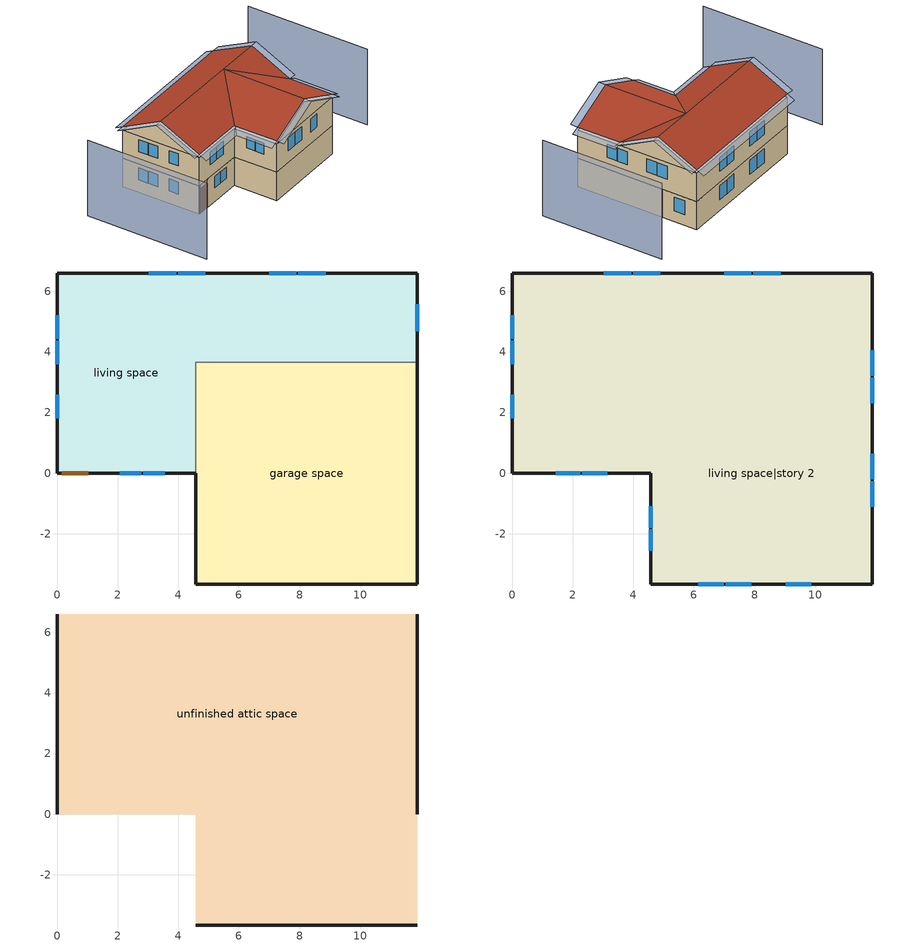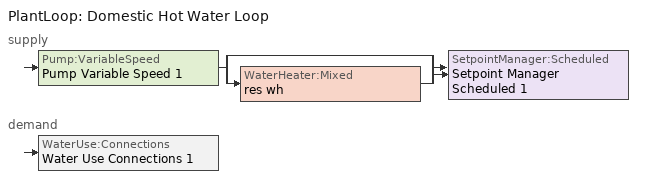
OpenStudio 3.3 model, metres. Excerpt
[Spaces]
garage space
 floor foundation (FloorFndGrndUnfinSlab): 4.57,-3.66 4.57,3.66 11.89,3.66 11.89,-3.66 z0
 wall outside (WallExtUninsUnfin): 4.57,0 4.57,-3.66 11.89,-3.66 11.89,3.66 z0:2.44
 wall to living space (WallIntFinInsUnfin Reversed): 11.89,3.66 4.57,3.66 4.57,0 z0:2.44
living space
 floor foundation (FloorFndGrndFinSlab): 0,0 0,6.6 11.89,6.6 11.89,3.66 4.57,3.66 4.57,0 z0
 wall outside (WallExtInsFin): 11.89,3.66 11.89,6.6 0,6.6 0,0 0.13,0 1.05,0 4.57,0 z0:2.44
 window (WindowConstruction): 2.06,0 2.78,0 / 2.84,0 3.56,0 z1.18:2.13; 8.86,6.6 7.96,6.6 / 7.89,6.6 6.99,6.6 / 4.9,6.6 3.99,6.6 / 3.93,6.6 3.03,6.6 z0.93:2.13; 0,5.21 0,4.43 / 0,4.37 0,3.59 / 0,2.59 0,1.81 z1.1:2.13; 11.89,4.68 11.89,5.58 z0.94:2.13
 door (Door): 0.15,0 1.02,0 z0:2.13
living space|story 2
 floor to living space (FloorFinUninsFin): 11.89,6.6 11.89,3.66 4.57,3.66 4.57,0 0,0 0,6.6 z2.44
 floor to garage space (FloorFinInsUnfin): 11.89,3.66 11.89,-3.66 4.57,-3.66 4.57,3.66 z2.44
 wall outside (WallExtInsFin): 0,6.6 0,0 4.57,0 4.57,-3.66 11.89,-3.66 11.89,6.6 0,6.6 z2.44:4.88
 window (WindowConstruction): 6.13,-3.66 6.98,-3.66 / 7.04,-3.66 7.89,-3.66 / 9.03,-3.66 9.87,-3.66 / 11.89,-1.11 11.89,-0.27 / 11.89,-0.21 11.89,0.63 / 11.89,2.31 11.89,3.15 / 11.89,3.21 11.89,4.05 z3.45:4.57; 1.44,0 2.26,0 / 2.32,0 3.13,0 z3.48:4.57; 8.86,6.6 7.96,6.6 / 7.89,6.6 6.99,6.6 / 4.9,6.6 3.99,6.6 / 3.93,6.6 3.03,6.6 z3.37:4.57; 0,5.21 0,4.43 / 0,4.37 0,3.59 / 0,2.59 0,1.81 z3.54:4.57; 4.57,-1.09 4.57,-1.8 / 4.57,-1.86 4.57,-2.57 z3.63:4.57
unfinished attic space
 floor to living space|story 2 (FloorFinInsUnfinAttic): 11.89,6.6 11.89,0 0,0 0,6.6 z4.88; 4.57,-3.66 4.57,0 11.89,0 11.89,-3.66 z4.88
 wall outside (WallExtUninsUnfin): 0,3.3,6.53 0,6.6,4.88 0,0,4.88; 11.89,3.3,6.53 11.89,0,4.88 11.89,6.6,4.88; 4.57,-3.66,4.88 11.89,-3.66,4.88 8.23,-3.66,6.52
 roof outside (RoofUnfinInsExt): 0,3.3,6.83 11.89,3.3,6.83 11.89,6.6,5.18 0,6.6,5.18; 4.57,0,5.15 4.57,-3.66,5.15 8.23,-3.66,6.79 8.23,3.28,6.79; 11.89,0,5.15 8.23,3.28,6.79 8.23,-3.66,6.79 11.89,-3.66,5.15; 0,3.3,6.83 0,0,5.18 4.57,0,5.18 8.23,3.28,6.82 11.89,0,5.18 11.89,3.3,6.83
shading: -4.57,6.6 -4.57,-3.66 / 16.46,-3.66 16.46,6.6 z0:6.53; 11.89,4.68 11.89,5.58 z0.94:2.13; 11.89,3.21 11.89,4.05 / 11.89,2.31 11.89,3.15 / 11.89,-0.21 11.89,0.63 / 7.04,-3.66 7.89,-3.66 / 11.89,-1.11 11.89,-0.27 / 9.03,-3.66 9.87,-3.66 / 6.13,-3.66 6.98,-3.66 z3.45:4.57; 0,2.59 0,1.81 / 0,4.37 0,3.59 / 0,5.21 0,4.43 z1.1:2.13; 0,4.37 0,3.59 / 0,5.21 0,4.43 / 0,2.59 0,1.81 z3.54:4.57; 1.44,0 2.26,0 / 2.32,0 3.13,0 z3.48:4.57; 8.86,6.6 7.96,6.6 / 4.9,6.6 3.99,6.6 / 7.89,6.6 6.99,6.6 / 3.93,6.6 3.03,6.6 z3.37:4.57; 2.84,0 3.56,0 / 2.06,0 2.78,0 z1.18:2.13; 7.89,6.6 6.99,6.6 / 4.9,6.6 3.99,6.6 / 8.86,6.6 7.96,6.6 / 3.93,6.6 3.03,6.6 z0.93:2.13; 4.57,-1.86 4.57,-2.57 / 4.57,-1.09 4.57,-1.8 z3.63:4.57; -0.61,3.3,6.83 -0.61,0,5.18 0,0,5.18 0,3.3,6.83; 0,-0.61,4.88 4.57,-0.61,4.88 4.57,0,5.18 0,0,5.18; 12.5,0,5.18 12.5,3.3,6.83 11.89,3.3,6.83 11.89,0,5.18; -0.61,6.6,5.18 -0.61,3.3,6.83 0,3.3,6.83 0,6.6,5.18; 12.5,3.3,6.83 12.5,6.6,5.18 11.89,6.6,5.18 11.89,3.3,6.83; 11.89,7.21,4.88 0,7.21,4.88 0,6.6,5.18 11.89,6.6,5.18; 3.96,0,4.88 3.96,-3.66,4.88 4.57,-3.66,5.15 4.57,0,5.15; 4.57,-4.27,5.15 8.23,-4.27,6.79 8.23,-3.66,6.79 4.57,-3.66,5.15; 12.5,-3.66,4.88 12.5,0,4.88 11.89,0,5.15 11.89,-3.66,5.15; 8.23,-4.27,6.79 11.89,-4.27,5.15 11.89,-3.66,5.15 8.23,-3.66,6.79
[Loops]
PlantLoop 'Domestic Hot Water Loop'
 supply: Pump:VariableSpeed 'Pump Variable Speed 1' > split
  | bypass
  | WaterHeater:Mixed 'res wh'
  join > SetpointManager:Scheduled 'Setpoint Manager Scheduled 1'
 demand: WaterUse:Connections 'Water Use Connections 1'
[Building]
Building 1: North Axis {deg}=45; Standards Number of Stories=2; Standards Number of Above Ground Stories=2; Standards Building Type=singlefamilydetached; Standards Number of Living Units=1
[Site]
Denver-Aurora-Buckley AFB: Latitude {deg}=39.72; Longitude {deg}=-104.75; Time Zone {hr}=-7; Elevation {m}=1726; Terrain=Suburbs
[ClimateZones]
Climate Zone Institution Name 1=Building America; Climate Zone Document Year 1=0; Climate Zone Value 1=Mixed-Humid; Climate Zone Institution Name 2=ASHRAE; Climate Zone Document Name 2=ANSI/ASHRAE Standard 169; Climate Zone Document Year 2=2006; Climate Zone Institution Name 3=CEC; Climate Zone Document Name 3=California Climate Zone Descriptions; Climate Zone Document Year 3=1995
[Site:WaterMainsTemperature]
Calculation Method=Correlation; Annual Average Outdoor Air Temperature {C}=16.5855; Maximum Difference In Monthly Average Outdoor Air Temperatures {deltaC}=22.4263
[Site:GroundTemperature:Deep]
16.5855, 16.5855, 16.5855, 16.5855, 16.5855, 16.5855, 16.5855, 16.5855, 16.5855, 16.5855, 16.5855, 16.5855
[Material] Roughness=Rough
Name | Thickness {m} | Conductivity {W/m-K} | Density {kg/m3} | Specific Heat {J/kg-K} | Thermal Absorptance | Solar Absorptance | Visible Absorptance
Drywall 0.5 in. | 0.0127 | 0.160291 | 801 | 837.4 | 0.9 | 0.5 | 0.1
FloorUATrussandIns | 0.0889 | 0.0564573 | 50.7834 | 1165.1 | 0.9 | 0.5 | 0.9
FloorUAAdditionalCeilingIns | 0.196342 | 0.0539976 | 16.02 | 1046.75
Asphalt Shingles, Medium | 0.009525 | 0.162714 | 1121.4 | 1465.45 | 0.91 | 0.85 | 0.85
RoofSheathing | 0.01905 | 0.115458 | 512.64 | 1214.23 | 0.82 | 0.3 | 0.3
RoofUARoofIns | 0.18415 | 8.02397 | 37.0049 | 1207.88 | 0.91 | 0.85 | 0.91
Wood, Medium/Dark | 0.0254 | 0.102417 | 544.68 | 1172.36 | 0.92 | 0.75 | 0.75
WallSheathing | 0.0127 | 0.115458 | 512.64 | 1214.23 | 0.82 | 0.3 | 0.3
WallStudAndCavity | 0.0889 | 0.0596343 | 162.403 | 1178.92 | 0.92 | 0.75 | 0.92
WallStudAndCavity 1 | 0.0889 | 0.0607137 | 162.403 | 1178.92 | 0.82 | 0.3 | 0.82
WallStudAndCavity 2 | 0.0889 | 0.384544 | 83.0341 | 1211.67 | 0.92 | 0.75 | 0.92
WallStudAndCavity 3 | 0.0889 | 0.397942 | 83.0341 | 1211.67 | 0.82 | 0.3 | 0.3
res furniture material living space|story 2 | 0.1524 | 0.115458 | 640.8 | 1214.23 | 0.9 | 0.6 | 0.1
FoundationIntHorizIns; FoundationIntVertIns | 0.051816 | 0.029427 | 32.04 | 1214.23
FootingMaterial; FootingMaterial 1 | 0.2032 | 1.803125 | 2242.8 | 837.4 | 0.9
Concrete 4.0 in. | 0.1016 | 1.803125 | 2242.8 | 837.4 | 0.9
Floor Covering | 0.0127 | 0.0433444 | 54.468 | 1339.84 | 0.9 | 0.9
FloorIns | 0.1397 | 1.90491 | 67.691 | 1210.98 | 0.82 | 0.3 | 0.3
Wood Floor | 0.015875 | 0.115458 | 544.68 | 1214.23
FloorFinStudAndAirFloor | 0.1397 | 0.557395 | 67.691 | 1210.98 | 0.9 | 0.5 | 0.9
DoorMaterial | 0.04445 | 0.0612267 | 512.64 | 1214.23 | 0.82 | 0.3 | 0.3
[Construction]
FloorFinInsUnfinAttic: Drywall 0.5 in., FloorUATrussandIns, FloorUAAdditionalCeilingIns
RoofUnfinInsExt: Asphalt Shingles, Medium, RoofSheathing, RoofUARoofIns
WallExtInsFin: Wood, Medium/Dark, WallSheathing, WallStudAndCavity, Drywall 0.5 in.
WallIntFinInsUnfin Reversed: WallStudAndCavity 1, WallSheathing
WallExtUninsUnfin: Wood, Medium/Dark, WallSheathing, WallStudAndCavity 2
WallIntFinUninsFin: WallStudAndCavity 3, Drywall 0.5 in.
res furniture construction living space|story 2; res furniture construction garage space; res furniture construction living space: res furniture material living space|story 2
FootingConstruction: FootingMaterial
FloorFndGrndFinSlab: Concrete 4.0 in., Floor Covering
FootingConstruction 1: FootingMaterial 1
FloorFndGrndUnfinSlab: Concrete 4.0 in.
FloorFinInsUnfin: FloorIns, RoofSheathing, Wood Floor, Floor Covering
FloorFinUninsFin: Drywall 0.5 in., FloorFinStudAndAirFloor, RoofSheathing, Wood Floor, Floor Covering
WindowConstruction: WindowMaterial
Door: DoorMaterial
[WindowMaterial:SimpleGlazingSystem]
WindowMaterial: U-Factor {W/m2-K}=4.76952; Solar Heat Gain Coefficient=0.63
[ThermalZone] Use Ideal Air Loads=No
Name | Thermostat
living zone | living zone temperature setpoint
garage zone; unfinished attic zone
[Sizing:Zone] Zone Cooling Design Supply Air Temperature Input Method=SupplyAirTemperature; Zone Cooling Design Supply Air Temperature {C}=14; Zone Cooling Design Supply Air Temperature Difference {deltaC}=11.11; Zone Heating Design Supply Air Temperature Input Method=SupplyAirTemperature; Zone Heating Design Supply Air Temperature {C}=40; Zone Heating Design Supply Air Temperature Difference {deltaC}=11.11; Zone Cooling Design Supply Air Humidity Ratio {kg-H2O/kg-air}=0.0085; Zone Heating Design Supply Air Humidity Ratio {kg-H2O/kg-air}=0.008; Cooling Design Air Flow Method=DesignDay; Heating Design Air Flow Method=DesignDay; Account for Dedicated Outdoor Air System=No; Dedicated Outdoor Air System Control Strategy=NeutralSupplyAir; Dedicated Outdoor Air Low Setpoint Temperature for Design {C}=autosize; Dedicated Outdoor Air High Setpoint Temperature for Design {C}=autosize
living zone; garage zone; unfinished attic zone
[Zone equipment]
living zone: Zone HVAC Baseboard Radiant Convective Electric
[Space]
Name | Space Type | Thermal Zone | Building Unit
garage space | Space Type 1 | garage zone
living space; living space|story 2 | Space Type 2 | living zone | unit 1
unfinished attic space | Space Type 3 | unfinished attic zone
[SpaceType]
Name | Standards Space Type
Space Type 1 | garage
Space Type 2 | living
Space Type 3 | unfinished attic
[BuildingUnit]
unit 1: Building Unit Type=Residential
[External:File]
schedules.csv: File=schedules.csv
[People:Definition] Number of People Calculation Method=People; Fraction Radiant=0.319734; Sensible Heat Fraction=0.573; Carbon Dioxide Generation Rate {m3/s-W}=0; Enable ASHRAE 55 Comfort Warnings=No; Mean Radiant Temperature Calculation Type=ZoneAveraged
Name | Number of People {people}
res occupants|living space|story 2 | 0.670414
res occupants|living space | 0.329586
[People] Number of People Schedule=occupants; Activity Level Schedule=res occupants activity schedule; Multiplier=1
Name | People Definition | Space or SpaceType
res occupants|living space|story 2 | res occupants|living space|story 2 | living space|story 2
res occupants|living space | res occupants|living space | living space
[InternalMass:Definition] Design Level Calculation Method=SurfaceArea
Name | Construction | Surface Area {m2}
living space|story 2 Partition | WallIntFinUninsFin | 105.259
living space Partition | WallIntFinUninsFin | 51.747
res furniture mass living space|story 2 | res furniture construction living space|story 2 | 42.1037
res furniture mass garage space | res furniture construction garage space | 5.35122
res furniture mass living space | res furniture construction living space | 20.6988
[InternalMass] Multiplier=1
Name | Internal Mass Definition | Space or SpaceType
living space|story 2 Partition | living space|story 2 Partition | living space|story 2
living space Partition | living space Partition | living space
res furniture mass living space|story 2 | res furniture mass living space|story 2 | living space|story 2
res furniture mass garage space | res furniture mass garage space | garage space
res furniture mass living space | res furniture mass living space | living space
[Foundation:Kiva] Wall Height Above Grade {m}=0.2032; Wall Depth Below Slab {m}=0.2032
Name | Interior Horizontal Insulation Material | Interior Horizontal Insulation Depth {m} | Interior Horizontal Insulation Width {m} | Interior Vertical Insulation Material | Interior Vertical Insulation Depth {m} | Footing Wall Construction
Foundation Kiva 1 | FoundationIntHorizIns | 0 | 0.6096 | FoundationIntVertIns | 0.1016 | FootingConstruction
Foundation Kiva 2 |  |  |  |  |  | FootingConstruction 1
[Foundation:Kiva:Settings]
Soil Conductivity {W/m-K}=1.731; Soil Density {kg/m3}=1842.3; Soil Specific Heat {J/kg-K}=418.7; Ground Solar Absorptivity=0.9; Ground Thermal Absorptivity=0.9; Ground Surface Roughness {m}=0.03; Far-Field Width {m}=40; Deep-Ground Boundary Condition=ZeroFlux; Deep-Ground Depth {m}=40; Minimum Cell Dimension {m}=0.02; Maximum Cell Growth Coefficient=1.5; Simulation Timestep=Hourly
[SurfaceProperty:ExposedFoundationPerimeter] Exposed Perimeter Calculation Method=TotalExposedPerimeter
Name | Total Exposed Perimeter {m}
Surface 7 | 26.0096
Surface 1 | 18.288
[PlantLoop]
Domestic Hot Water Loop: Glycol Concentration=0; Maximum Loop Flow Rate {m3/s}=0.01; Plant Loop Volume {m3}=0.003; Load Distribution Scheme=Optimal
[Sizing:Plant]
Domestic Hot Water Loop: Loop Type=Heating; Design Loop Exit Temperature {C}=51.6667; Loop Design Temperature Difference {deltaC}=5.55556; Sizing Option=NonCoincident; Zone Timesteps in Averaging Window=1; Coincident Sizing Factor Mode=None
[Pump:VariableSpeed]
Pump Variable Speed 1: Rated Flow Rate {m3/s}=0.01; Rated Pump Head {Pa}=1; Rated Power Consumption {W}=0; Motor Efficiency=1; Fraction of Motor Inefficiencies to Fluid Stream=0; Coefficient 1 of the Part Load Performance Curve=0; Coefficient 2 of the Part Load Performance Curve=1; Coefficient 3 of the Part Load Performance Curve=0; Coefficient 4 of the Part Load Performance Curve=0; Pump Control Type=Intermittent; Skin Loss Radiative Fraction=0.5; Design Power Sizing Method=PowerPerFlowPerPressure; Design Electric Power per Unit Flow Rate {W/(m3/s)}=348701.1; Design Shaft Power per Unit Flow Rate per Unit Head {W-s/m3-Pa}=1.28205; Design Minimum Flow Rate Fraction=0
[SetpointManager:Scheduled]
Setpoint Manager Scheduled 1: Control Variable=Temperature; Schedule=dhw temp
[WaterHeater:Mixed]
res wh: Tank Volume {m3}=0.170344; Setpoint Temperature Schedule=WH Setpoint Temp; Deadband Temperature Difference {deltaC}=2; Maximum Temperature Limit {C}=99; Heater Control Type=Cycle; Heater Maximum Capacity {W}=1318.82; Heater Minimum Capacity {W}=0; Heater Fuel Type=Electricity; Heater Thermal Efficiency=1; Off Cycle Parasitic Fuel Consumption Rate {W}=0; Off Cycle Parasitic Fuel Type=Electricity; Off Cycle Parasitic Heat Fraction to Tank=0; On Cycle Parasitic Fuel Consumption Rate {W}=0; On Cycle Parasitic Fuel Type=Electricity; On Cycle Parasitic Heat Fraction to Tank=0; Ambient Temperature Indicator=ThermalZone; Ambient Temperature Thermal Zone=living zone; Off Cycle Loss Coefficient to Ambient Temperature {W/K}=1.16351; Off Cycle Loss Fraction to Thermal Zone=1; On Cycle Loss Coefficient to Ambient Temperature {W/K}=1.16351; On Cycle Loss Fraction to Thermal Zone=1; Use Side Effectiveness=1; Source Side Effectiveness=1; Use Side Design Flow Rate {m3/s}=autosize; Source Side Design Flow Rate {m3/s}=autosize; Indirect Water Heating Recovery Time {hr}=1.5; Source Side Flow Control Mode=IndirectHeatPrimarySetpoint
[WaterHeater:Sizing]
res wh: Design Mode=PeakDraw; Time Storage Can Meet Peak Draw {hr}=0.538503; Time for Tank Recovery {hr}=0; Nominal Tank Volume for Autosizing Plant Connections {m3}=1
[WaterUse:Connections]
Water Use Connections 1: Drain Water Heat Exchanger Type=None; Drain Water Heat Exchanger Destination=Plant; Water Use Equipment Name 1=res shower; Water Use Equipment Name 2=res sink; Water Use Equipment Name 3=res bath; Water Use Equipment Name 4=res shower dist; Water Use Equipment Name 5=res sink dist; Water Use Equipment Name 6=res bath dist; Water Use Equipment Name 7=res cw
[WaterUse:Equipment:Definition]
Name | Peak Flow Rate {m3/s} | Target Temperature Schedule
res shower | 8.97393e-05 | fixtures temperature schedule
res sink | 5.31311e-05 | fixtures temperature schedule
res bath | 0.000304963 | fixtures temperature schedule
res shower dist; res sink dist; res bath dist | 0 | fixtures temperature schedule
res cw | 1.30267e-05 | res cw temperature schedule
[WaterUse:Equipment] Space=living space|story 2
Name | Water Use Equipment Definition | Flow Rate Fraction Schedule
res shower | res shower | showers
res sink | res sink | sinks
res bath | res bath | baths
res shower dist | res shower dist | showers
res sink dist | res sink dist | sinks
res bath dist | res bath dist | baths
res cw | res cw | clothes_washer
[OtherEquipment:Definition] Design Level Calculation Method=EquipmentLevel; Fraction Radiant=0; Fraction Lost=0
Name | Design Level {W} | Fraction Latent
res shower | 2579.91 | 0.486891
res sink | 533.164 | 0.311263
res bath | 4493.54 | 0
res hot water distribution | 3541.08 | 0
[OtherEquipment] Space or SpaceType=living space|story 2
Name | Other Equipment Definition | Schedule
res shower | res shower | showers
res sink | res sink | sinks
res bath | res bath | baths
res hot water distribution | res hot water distribution | showers
[EnergyManagementSystem:Sensor]
Name | Output Variable or Output Meter Index Key | Output Variable or Output Meter
res_shower_vol | res shower | Water Use Equipment Hot Water Volume
res_shower_tout | res wh | Water Heater Use Side Outlet Temperature
res_shower_mixsp | fixtures temperature schedule | Schedule Value
res_nv_pb_s |  | Site Outdoor Air Barometric Pressure
res_af_vw_s |  | Site Wind Speed
res_nv_wt_s |  | Site Outdoor Air Humidity Ratio
res_af_1_tin_s | living zone | Zone Mean Air Temperature
res_af_1_tt_s | living zone | Zone Outdoor Air Drybulb Temperature
res_nv_1_nva_s | res nv_1 avail schedule | Schedule Value
res_nv_1_sp_s | res nv_1 temp schedule | Schedule Value
res_infil_1_range_sch_s | res mv_1 range exhaust schedule | Schedule Value
res_infil_1_bath_sch_s | res mv_1 bath exhaust schedule | Schedule Value
res_infil_1_dryer_sch_s | clothes_dryer_exhaust | Schedule Value
res_infil_1_wh_sch_s | Always On Discrete | Schedule Value
[EnergyManagementSystem:Program]
res_shower_sag: If res_shower_vol > 0; Set ShowerTime=SystemTimeStep; Else; Set ShowerTime=0; EndIf; If (res_shower_vol > 0) && (res_shower_mixsp > res_shower_tout); Set ShowerSag=SystemTimeStep; Set ShowerE=res_shower_vol*4141170*(res_shower_mixsp-res_shower_tout); Else; Set ShowerSag=0; Set ShowerE=0; EndIf
res_nv_1_program: Set Tdiff = res_af_1_tin_s-res_af_1_tt_s; Set dT = (@Abs Tdiff); Set pt = (@RhFnTdbWPb res_af_1_tt_s res_nv_wt_s res_nv_pb_s); Set NVA = 10183.362352046373; Set Cs = 0.00017926040778923255; Set Cw = 8.70903777141566e-05; Set MNV = 2.1269098106880002; Set MHR = 0.0115; Set MRH = 0.7; Set temp1 = (res_nv_1_nva_s*NVA); Set SGNV = temp1*((((Cs*dT)+(Cw*(res_af_vw_s^2)))^0.5)/1000); If (res_nv_wt_s<MHR) && (pt<MRH) && (res_af_1_tin_s>res_nv_1_sp_s); Set temp2 = (res_af_1_tin_s-res_nv_1_sp_s); Set NVadj1 = temp2/(res_af_1_tin_s-res_af_1_tt_s); Set NVadj2 = (@Min NVadj1 1); Set NVadj3 = (@Max NVadj2 0); Set NVadj = SGNV*NVadj3; Set res_nv_1_flow_act = (@Min NVadj MNV); Else; Set res_nv_1_flow_act = 0; EndIf
res_infil_1_program: Set p_m = 0.14; Set p_s = 0.22; Set s_m = 270; Set s_s = 370; Set z_m = 9.99744; Set z_s = 4.8768; Set f_t = (((s_m/z_m)^p_m)*((z_s/s_s)^p_s)); Set Tdiff = res_af_1_tin_s-res_af_1_tt_s; Set dT = @Abs Tdiff; Set c = 0.1265; Set Cs = 0.0872; Set Cw = 0.1594; Set n = 0.65; Set sft = (f_t*0.5); Set temp1 = ((c*Cw)*((sft*res_af_vw_s)^(2*n)))^2; Set Qn = (((c*Cs*(dT^n))^2)+temp1)^0.5; Set Tdiff = res_af_1_tin_s-res_af_1_tt_s; Set QWHV = res_infil_1_wh_sch_s*0.0; Set Qrange = res_infil_1_range_sch_s*0.0472; Set Qdryer = res_infil_1_dryer_sch_s*0.0472; Set Qbath = res_infil_1_bath_sch_s*0.0472; Set QductsOut = 0; Set QductsIn = 0; Set Qout = Qrange+Qbath+Qdryer+QductsOut; Set Qin = QWHV+QductsIn; Set faneff_wh = 1; Set res_infil_1_house_fan_act = (QWHV*300)/faneff_wh*0; Set faneff_sp = 0.4719474432000001; Set res_infil_1_range_fan_act = (Qrange*300)/faneff_sp; Set res_infil_1_bath_fan_act = (Qbath*300)/faneff_sp; Set Qfan = (@Max Qout Qin); If Qfan > 0; Set Qavg = ((Qout + Qin) / 2.0); If ((@Abs (Qout - Qavg)) / Qavg) <= 0.1; Set phi = 1; Else; Set phi = (Qn / (Qn + Qfan)); EndIf; Set Qinf_adj = phi * Qn; Else; Set Qinf_adj = Qn; EndIf; Set res_infil_1_flow_act = Qfan + Qinf_adj
[EnergyManagementSystem:ProgramCallingManager]
res shower sag: EndOfSystemTimestepAfterHVACReporting; res_shower_sag
res af_1 program calling manager: BeginTimestepBeforePredictor; res_infil_1_program; res_nv_1_program
[EnergyManagementSystem:OutputVariable] Type of Data in Variable=Summed; Update Frequency=SystemTimestep; EMS Program or Subroutine=res_shower_sag
Name | EMS Variable | Units
Unmet Shower Energy|unit 1 | ShowerE | J
Unmet Shower Time|unit 1 | ShowerSag | hr
Shower Draw Time|unit 1 | ShowerTime | hr
[ThermostatSetpoint:DualSetpoint]
living zone temperature setpoint: Heating Setpoint Temperature Schedule=res heating setpoint; Cooling Setpoint Temperature Schedule=res cooling setpoint
[ElectricEquipment:Definition] Design Level Calculation Method=EquipmentLevel
Name | Design Level {W} | Fraction Latent | Fraction Radiant | Fraction Lost
res ceil fan | 25.5712 | 0 | 0.558 | 0
res refrig | 65.0889 | 0 | 0 | 0
res cw | 1528.8 | 0 | 0.48 | 0.2
res cd electric | 7375.57 | 0.05 | 0.09 | 0.8
res range electric | 3201.58 | 0.3 | 0.24 | 0.3
res misc plug loads|living space|story 2 | 584.231 | 0.021 | 0.558 | 0.049
res misc plug loads|living space | 287.217 | 0.021 | 0.558 | 0.049
res infil_1 house fan; res infil_1 range fan; res infil_1 bath fan | 0 | 0 | 0 | 1
[ElectricEquipment]
Name | Electric Equipment Definition | Space or SpaceType | Schedule
res ceil fan | res ceil fan | living space|story 2 | ceiling_fan
res refrig | res refrig | living space|story 2 | res refrig schedule
res cw | res cw | living space|story 2 | clothes_washer_power
res cd electric | res cd electric | living space|story 2 | clothes_dryer
res range electric | res range electric | living space|story 2 | cooking_range
res misc plug loads|living space|story 2 | res misc plug loads|living space|story 2 | living space|story 2 | plug_loads
res misc plug loads|living space | res misc plug loads|living space | living space | plug_loads
res infil_1 house fan | res infil_1 house fan | living space|story 2 | Always On Discrete
res infil_1 range fan | res infil_1 range fan | living space|story 2 | Always On Discrete
res infil_1 bath fan | res infil_1 bath fan | living space|story 2 | Always On Discrete
[Lights:Definition] Design Level Calculation Method=LightingLevel; Fraction Radiant=0.6; Fraction Visible=0.2; Return Air Fraction=0
Name | Lighting Level {W}
res lighting interior living space|story 2 | 225.138
res lighting interior living space | 110.681
res lighting garage garage space | 6.1129
[Lights] Fraction Replaceable=1
Name | Lights Definition | Space or SpaceType | Schedule
res lighting interior living space|story 2 | res lighting interior living space|story 2 | living space|story 2 | lighting_interior
res lighting interior living space | res lighting interior living space | living space | lighting_interior
res lighting garage garage space | res lighting garage garage space | garage space | lighting_garage
[Exterior:Lights:Definition]
res lighting exterior: Design Level {W}=11.2783
[Exterior:Lights]
res lighting exterior: Exterior Lights Definition=res lighting exterior; Schedule=lighting_exterior
[SpaceInfiltration:EffectiveLeakageArea] Schedule=Always On Discrete
Name | Space or SpaceType | Effective Air Leakage Area {cm2} | Stack Coefficient | Wind Coefficient
res infil|garage space | garage space | 408.02 | 0.000129067 | 4.38083e-05
res infil|unfinished attic space | unfinished attic space | 3505.13 | 0.000135919 | 4.09093e-05
[SpaceInfiltration:DesignFlowRate] Space or SpaceType=living space|story 2; Schedule=Always On Discrete; Design Flow Rate Calculation Method=Flow/Space; Design Flow Rate {m3/s}=0
res nv_1 flow; res infil_1 flow
[EnergyManagementSystem:Actuator]
Name | Actuated Component | Actuated Component Type | Actuated Component Control Type
res_nv_1_flow_act | res nv_1 flow | Zone Infiltration | Air Exchange Flow Rate
res_infil_1_house_fan_act | res infil_1 house fan | ElectricEquipment | Electricity Rate
res_infil_1_range_fan_act | res infil_1 range fan | ElectricEquipment | Electricity Rate
res_infil_1_bath_fan_act | res infil_1 bath fan | ElectricEquipment | Electricity Rate
res_infil_1_flow_act | res infil_1 flow | Zone Infiltration | Air Exchange Flow Rate
[ZoneHVAC:Baseboard:RadiantConvective:Electric]
Zone HVAC Baseboard Radiant Convective Electric: Availability Schedule=Always On Discrete hvac_library; Heating Design Capacity Method=HeatingDesignCapacity; Heating Design Capacity {W}=1200; Heating Design Capacity Per Floor Area {W/m2}=0; Fraction of Autosized Heating Design Capacity=1; Efficiency=1; Fraction Radiant=0.2; Fraction of Radiant Energy Incident on People=0.3
[Schedule:File] External File=schedules.csv; Rows to Skip at Top=1; Number of Hours of Data=8760; Minutes per Item=15
Name | Column Number
occupants | 1
showers | 14
sinks | 15
baths | 13
ceiling_fan | 16
clothes_washer | 9
clothes_washer_power | 10
clothes_dryer | 11
cooking_range | 6
lighting_interior | 2
lighting_garage | 4
lighting_exterior | 3
plug_loads | 17
clothes_dryer_exhaust | 12
[Schedule:Constant]
Name | Value
res occupants activity schedule | 112.539
dhw temp; WH Setpoint Temp | 51.6667
fixtures temperature schedule | 43.3333
Always On Discrete; Always On Discrete hvac_library | 1
res cw temperature schedule | 52.666
[Schedule:Ruleset]
Name | Default Day Schedule | Summer Design Day Schedule | Winter Design Day Schedule
res heating setpoint | Schedule Day 6 | res heating setpoint summer design | res heating setpoint winter design
res cooling setpoint | Schedule Day 7 | res cooling setpoint summer design | res cooling setpoint winter design
res refrig schedule | Schedule Day 8 | res refrig schedule summer design | res refrig schedule winter design
res nv_1 temp schedule | Schedule Day 11
res nv_1 avail schedule | Schedule Day 12
res mv_1 range exhaust schedule | Schedule Day 15 | res mv_1 range exhaust schedule summer design | res mv_1 range exhaust schedule winter design
res mv_1 bath exhaust schedule | Schedule Day 16 | res mv_1 bath exhaust schedule summer design | res mv_1 bath exhaust schedule winter design
[Schedule:Day]
Schedule Day 6; Schedule Day 7; Schedule Day 8; res refrig schedule winter design; Schedule Day 11; Schedule Day 12; Schedule Day 15; res mv_1 range exhaust schedule winter design; Schedule Day 16; res mv_1 bath exhaust schedule winter design: 24, 0, 0
res heating setpoint allday1; res heating setpoint allday2; res heating setpoint allday3; res heating setpoint allday4; res heating setpoint allday5; res heating setpoint allday6; res heating setpoint allday7; res heating setpoint allday8; res heating setpoint allday9; res heating setpoint allday10; res heating setpoint allday11; res heating setpoint allday12: 6, 0, 17.7778, 21, 0, 21.1111, 24, 0, 17.7778
res heating setpoint winter design; res cooling setpoint winter design: 24, 0, 21.1111
res heating setpoint summer design; res cooling setpoint allday1; res cooling setpoint allday2; res cooling setpoint allday3; res cooling setpoint allday10; res cooling setpoint allday11; res cooling setpoint allday12; res cooling setpoint summer design: 24, 0, 23.8889
res cooling setpoint allday4; res cooling setpoint allday5; res cooling setpoint allday6; res cooling setpoint allday7; res cooling setpoint allday8; res cooling setpoint allday9: 1, 0, 23.8889, 2, 0, 23.8889, 3, 0, 23.8889, 4, 0, 23.8889, 5, 0, 23.8889, 6, 0, 23.8889, 7, 0, 23.8889, 8, 0, 23.8889, 9, 0, 23.8889, 10, 0, 23.8889, 11, 0, 23.8889, 12, 0, 23.8889, 13, 0, 23.8889, 14, 0, 23.8889, 15, 0, 23.8889, 16, 0, 23.8889, 17, 0, 23.8889, 18, 0, 23.8889, 19, 0, 23.8889, 20, 0, 23.8889, 21, 0, 23.8889, 22, 0, 23.8889, 23, 0, 23.8889, 24, 0, 23.8889
res refrig schedule allday1; res refrig schedule allday12: 1, 0, 0.610949, 2, 0, 0.595675, 3, 0, 0.580401, 4, 0, 0.565128, 6, 0, 0.549854, 7, 0, 0.580401, 8, 0, 0.610949, 10, 0, 0.626223, 12, 0, 0.610949, 15, 0, 0.641496, 16, 0, 0.626223, 17, 0, 0.672044, 18, 0, 0.733139, 19, 0, 0.763686, 20, 0, 0.733139, 21, 0, 0.717865, 22, 0, 0.702591, 23, 0, 0.672044, 24, 0, 0.626223
res refrig schedule allday2: 1, 0, 0.609489, 2, 0, 0.594252, 3, 0, 0.579015, 4, 0, 0.563777, 6, 0, 0.54854, 7, 0, 0.579015, 8, 0, 0.609489, 10, 0, 0.624726, 12, 0, 0.609489, 15, 0, 0.639964, 16, 0, 0.624726, 17, 0, 0.670438, 18, 0, 0.731387, 19, 0, 0.761861, 20, 0, 0.731387, 21, 0, 0.71615, 22, 0, 0.700912, 23, 0, 0.670438, 24, 0, 0.624726
res refrig schedule allday3; res refrig schedule allday4; res refrig schedule allday5: 1, 0, 0.791241, 2, 0, 0.77146, 3, 0, 0.751679, 4, 0, 0.731898, 6, 0, 0.712117, 7, 0, 0.751679, 8, 0, 0.791241, 10, 0, 0.811022, 12, 0, 0.791241, 15, 0, 0.830803, 16, 0, 0.811022, 17, 0, 0.870365, 18, 0, 0.949489, 19, 0, 0.989051, 20, 0, 0.949489, 21, 0, 0.929708, 22, 0, 0.909927, 23, 0, 0.870365, 24, 0, 0.811022
res refrig schedule allday6; res refrig schedule allday7; res refrig schedule allday8; res refrig schedule allday9: 1, 0, 0.8, 2, 0, 0.78, 3, 0, 0.76, 4, 0, 0.74, 6, 0, 0.72, 7, 0, 0.76, 8, 0, 0.8, 10, 0, 0.82, 12, 0, 0.8, 15, 0, 0.84, 16, 0, 0.82, 17, 0, 0.88, 18, 0, 0.96, 19, 0, 1, 20, 0, 0.96, 21, 0, 0.94, 22, 0, 0.92, 23, 0, 0.88, 24, 0, 0.82
res refrig schedule allday10: 1, 0, 0.679562, 2, 0, 0.662573, 3, 0, 0.645584, 4, 0, 0.628595, 6, 0, 0.611606, 7, 0, 0.645584, 8, 0, 0.679562, 10, 0, 0.696551, 12, 0, 0.679562, 15, 0, 0.71354, 16, 0, 0.696551, 17, 0, 0.747518, 18, 0, 0.815474, 19, 0, 0.849453, 20, 0, 0.815474, 21, 0, 0.798485, 22, 0, 0.781496, 23, 0, 0.747518, 24, 0, 0.696551
res refrig schedule allday11: 1, 0, 0.675182, 2, 0, 0.658303, 3, 0, 0.641423, 4, 0, 0.624544, 6, 0, 0.607664, 7, 0, 0.641423, 8, 0, 0.675182, 10, 0, 0.692062, 12, 0, 0.675182, 15, 0, 0.708942, 16, 0, 0.692062, 17, 0, 0.742701, 18, 0, 0.810219, 19, 0, 0.843978, 20, 0, 0.810219, 21, 0, 0.793339, 22, 0, 0.77646, 23, 0, 0.742701, 24, 0, 0.692062
res refrig schedule summer design; res mv_1 range exhaust schedule summer design; res mv_1 bath exhaust schedule summer design: 24, 0, 1
res nv_1 temp schedule allday1; res nv_1 temp schedule allday2; res nv_1 temp schedule allday3; res nv_1 temp schedule allday11; res nv_1 temp schedule allday12: 24, 0, 23.3333
res nv_1 temp schedule allday4; res nv_1 temp schedule allday5; res nv_1 temp schedule allday10: 24, 0, 21.6667
res nv_1 temp schedule allday6; res nv_1 temp schedule allday7; res nv_1 temp schedule allday8; res nv_1 temp schedule allday9: 6, 0, 18.3333, 21, 0, 21.6667, 24, 0, 18.3333
res nv_1 availability schedule allday1 on; res nv_1 availability schedule allday1 on 1; res nv_1 availability schedule allday1 on 2; res nv_1 availability schedule allday1 on 3; res nv_1 availability schedule allday1 on 4; res nv_1 availability schedule allday1 on 5; res nv_1 availability schedule allday1 on 6; res nv_1 availability schedule allday1 on 7; res nv_1 availability schedule allday1 on 8; res nv_1 availability schedule allday1 on 9; res nv_1 availability schedule allday1 on 10; res nv_1 availability schedule allday1 on 11: 1, 0, 1, 2, 0, 1, 3, 0, 1, 4, 0, 1, 5, 0, 1, 6, 0, 1, 7, 0, 1, 8, 0, 1, 9, 0, 1, 10, 0, 1, 11, 0, 1, 12, 0, 1, 13, 0, 1, 14, 0, 1, 15, 0, 1, 16, 0, 1, 17, 0, 1, 18, 0, 1, 19, 0, 1, 20, 0, 1, 21, 0, 1, 22, 0, 1, 23, 0, 1, 24, 0, 1
res mv_1 range exhaust schedule allday1; res mv_1 range exhaust schedule allday2; res mv_1 range exhaust schedule allday3; res mv_1 range exhaust schedule allday4; res mv_1 range exhaust schedule allday5; res mv_1 range exhaust schedule allday6; res mv_1 range exhaust schedule allday7; res mv_1 range exhaust schedule allday8; res mv_1 range exhaust schedule allday9; res mv_1 range exhaust schedule allday10; res mv_1 range exhaust schedule allday11; res mv_1 range exhaust schedule allday12: 13, 0, 0, 14, 0, 1, 24, 0, 0
res mv_1 bath exhaust schedule allday1; res mv_1 bath exhaust schedule allday2; res mv_1 bath exhaust schedule allday3; res mv_1 bath exhaust schedule allday4; res mv_1 bath exhaust schedule allday5; res mv_1 bath exhaust schedule allday6; res mv_1 bath exhaust schedule allday7; res mv_1 bath exhaust schedule allday8; res mv_1 bath exhaust schedule allday9; res mv_1 bath exhaust schedule allday10; res mv_1 bath exhaust schedule allday11; res mv_1 bath exhaust schedule allday12: 20, 0, 0, 21, 0, 1, 24, 0, 0
[Schedule:Rule] Apply Monday=Yes; Apply Wednesday=Yes; Apply Friday=Yes; Date Specification Type=DateRange; Start Day=1
Name | Schedule Ruleset | Rule Order | Day Schedule | Apply Sunday | Apply Tuesday | Apply Thursday | Apply Saturday | Start Month | End Month | End Day
res heating setpoint allday rule1 | res heating setpoint | 11 | res heating setpoint allday1 | Yes | Yes | Yes | Yes | 1 | 1 | 31
res heating setpoint allday rule2 | res heating setpoint | 10 | res heating setpoint allday2 | Yes | Yes | Yes | Yes | 2 | 2 | 28
res heating setpoint allday rule3 | res heating setpoint | 9 | res heating setpoint allday3 | Yes | Yes | Yes | Yes | 3 | 3 | 31
res heating setpoint allday rule4 | res heating setpoint | 8 | res heating setpoint allday4 | Yes | Yes | Yes | Yes | 4 | 4 | 30
res heating setpoint allday rule5 | res heating setpoint | 7 | res heating setpoint allday5 | Yes | Yes | Yes | Yes | 5 | 5 | 31
res heating setpoint allday rule6 | res heating setpoint | 6 | res heating setpoint allday6 | Yes | Yes | Yes | Yes | 6 | 6 | 30
res heating setpoint allday rule7 | res heating setpoint | 5 | res heating setpoint allday7 | Yes | Yes | Yes | Yes | 7 | 7 | 31
res heating setpoint allday rule8 | res heating setpoint | 4 | res heating setpoint allday8 | Yes | Yes | Yes | Yes | 8 | 8 | 31
res heating setpoint allday rule9 | res heating setpoint | 3 | res heating setpoint allday9 | Yes | Yes | Yes | Yes | 9 | 9 | 30
res heating setpoint allday rule10 | res heating setpoint | 2 | res heating setpoint allday10 | Yes | Yes | Yes | Yes | 10 | 10 | 31
res heating setpoint allday rule11 | res heating setpoint | 1 | res heating setpoint allday11 | Yes | Yes | Yes | Yes | 11 | 11 | 30
res heating setpoint allday rule12 | res heating setpoint | 0 | res heating setpoint allday12 | Yes | Yes | Yes | Yes | 12 | 12 | 31
res cooling setpoint allday rule1 | res cooling setpoint | 11 | res cooling setpoint allday1 | Yes | Yes | Yes | Yes | 1 | 1 | 31
res cooling setpoint allday rule2 | res cooling setpoint | 10 | res cooling setpoint allday2 | Yes | Yes | Yes | Yes | 2 | 2 | 28
res cooling setpoint allday rule3 | res cooling setpoint | 9 | res cooling setpoint allday3 | Yes | Yes | Yes | Yes | 3 | 3 | 31
res cooling setpoint allday rule4 | res cooling setpoint | 8 | res cooling setpoint allday4 | Yes | Yes | Yes | Yes | 4 | 4 | 30
res cooling setpoint allday rule5 | res cooling setpoint | 7 | res cooling setpoint allday5 | Yes | Yes | Yes | Yes | 5 | 5 | 31
res cooling setpoint allday rule6 | res cooling setpoint | 6 | res cooling setpoint allday6 | Yes | Yes | Yes | Yes | 6 | 6 | 30
res cooling setpoint allday rule7 | res cooling setpoint | 5 | res cooling setpoint allday7 | Yes | Yes | Yes | Yes | 7 | 7 | 31
res cooling setpoint allday rule8 | res cooling setpoint | 4 | res cooling setpoint allday8 | Yes | Yes | Yes | Yes | 8 | 8 | 31
res cooling setpoint allday rule9 | res cooling setpoint | 3 | res cooling setpoint allday9 | Yes | Yes | Yes | Yes | 9 | 9 | 30
res cooling setpoint allday rule10 | res cooling setpoint | 2 | res cooling setpoint allday10 | Yes | Yes | Yes | Yes | 10 | 10 | 31
res cooling setpoint allday rule11 | res cooling setpoint | 1 | res cooling setpoint allday11 | Yes | Yes | Yes | Yes | 11 | 11 | 30
res cooling setpoint allday rule12 | res cooling setpoint | 0 | res cooling setpoint allday12 | Yes | Yes | Yes | Yes | 12 | 12 | 31
res refrig schedule allday rule1 | res refrig schedule | 11 | res refrig schedule allday1 | Yes | Yes | Yes | Yes | 1 | 1 | 31
res refrig schedule allday rule2 | res refrig schedule | 10 | res refrig schedule allday2 | Yes | Yes | Yes | Yes | 2 | 2 | 28
res refrig schedule allday rule3 | res refrig schedule | 9 | res refrig schedule allday3 | Yes | Yes | Yes | Yes | 3 | 3 | 31
res refrig schedule allday rule4 | res refrig schedule | 8 | res refrig schedule allday4 | Yes | Yes | Yes | Yes | 4 | 4 | 30
res refrig schedule allday rule5 | res refrig schedule | 7 | res refrig schedule allday5 | Yes | Yes | Yes | Yes | 5 | 5 | 31
res refrig schedule allday rule6 | res refrig schedule | 6 | res refrig schedule allday6 | Yes | Yes | Yes | Yes | 6 | 6 | 30
res refrig schedule allday rule7 | res refrig schedule | 5 | res refrig schedule allday7 | Yes | Yes | Yes | Yes | 7 | 7 | 31
res refrig schedule allday rule8 | res refrig schedule | 4 | res refrig schedule allday8 | Yes | Yes | Yes | Yes | 8 | 8 | 31
res refrig schedule allday rule9 | res refrig schedule | 3 | res refrig schedule allday9 | Yes | Yes | Yes | Yes | 9 | 9 | 30
res refrig schedule allday rule10 | res refrig schedule | 2 | res refrig schedule allday10 | Yes | Yes | Yes | Yes | 10 | 10 | 31
res refrig schedule allday rule11 | res refrig schedule | 1 | res refrig schedule allday11 | Yes | Yes | Yes | Yes | 11 | 11 | 30
res refrig schedule allday rule12 | res refrig schedule | 0 | res refrig schedule allday12 | Yes | Yes | Yes | Yes | 12 | 12 | 31
res nv_1 temp schedule allday rule1 | res nv_1 temp schedule | 11 | res nv_1 temp schedule allday1 | Yes | Yes | Yes | Yes | 1 | 1 | 31
res nv_1 temp schedule allday rule2 | res nv_1 temp schedule | 10 | res nv_1 temp schedule allday2 | Yes | Yes | Yes | Yes | 2 | 2 | 28
res nv_1 temp schedule allday rule3 | res nv_1 temp schedule | 9 | res nv_1 temp schedule allday3 | Yes | Yes | Yes | Yes | 3 | 3 | 31
res nv_1 temp schedule allday rule4 | res nv_1 temp schedule | 8 | res nv_1 temp schedule allday4 | Yes | Yes | Yes | Yes | 4 | 4 | 30
res nv_1 temp schedule allday rule5 | res nv_1 temp schedule | 7 | res nv_1 temp schedule allday5 | Yes | Yes | Yes | Yes | 5 | 5 | 31
res nv_1 temp schedule allday rule6 | res nv_1 temp schedule | 6 | res nv_1 temp schedule allday6 | Yes | Yes | Yes | Yes | 6 | 6 | 30
res nv_1 temp schedule allday rule7 | res nv_1 temp schedule | 5 | res nv_1 temp schedule allday7 | Yes | Yes | Yes | Yes | 7 | 7 | 31
res nv_1 temp schedule allday rule8 | res nv_1 temp schedule | 4 | res nv_1 temp schedule allday8 | Yes | Yes | Yes | Yes | 8 | 8 | 31
res nv_1 temp schedule allday rule9 | res nv_1 temp schedule | 3 | res nv_1 temp schedule allday9 | Yes | Yes | Yes | Yes | 9 | 9 | 30
res nv_1 temp schedule allday rule10 | res nv_1 temp schedule | 2 | res nv_1 temp schedule allday10 | Yes | Yes | Yes | Yes | 10 | 10 | 31
res nv_1 temp schedule allday rule11 | res nv_1 temp schedule | 1 | res nv_1 temp schedule allday11 | Yes | Yes | Yes | Yes | 11 | 11 | 30
res nv_1 temp schedule allday rule12 | res nv_1 temp schedule | 0 | res nv_1 temp schedule allday12 | Yes | Yes | Yes | Yes | 12 | 12 | 31
res nv_1 availability schedule allday ruleset1 on | res nv_1 avail schedule | 11 | res nv_1 availability schedule allday1 on |  |  |  |  | 1 | 1 | 31
res nv_1 availability schedule allday ruleset2 on | res nv_1 avail schedule | 10 | res nv_1 availability schedule allday1 on 1 |  |  |  |  | 2 | 2 | 28
res nv_1 availability schedule allday ruleset3 on | res nv_1 avail schedule | 9 | res nv_1 availability schedule allday1 on 2 |  |  |  |  | 3 | 3 | 31
res nv_1 availability schedule allday ruleset4 on | res nv_1 avail schedule | 8 | res nv_1 availability schedule allday1 on 3 |  |  |  |  | 4 | 4 | 30
res nv_1 availability schedule allday ruleset5 on | res nv_1 avail schedule | 7 | res nv_1 availability schedule allday1 on 4 |  |  |  |  | 5 | 5 | 31
res nv_1 availability schedule allday ruleset6 on | res nv_1 avail schedule | 6 | res nv_1 availability schedule allday1 on 5 |  |  |  |  | 6 | 6 | 30
res nv_1 availability schedule allday ruleset7 on | res nv_1 avail schedule | 5 | res nv_1 availability schedule allday1 on 6 |  |  |  |  | 7 | 7 | 31
res nv_1 availability schedule allday ruleset8 on | res nv_1 avail schedule | 4 | res nv_1 availability schedule allday1 on 7 |  |  |  |  | 8 | 8 | 31
res nv_1 availability schedule allday ruleset9 on | res nv_1 avail schedule | 3 | res nv_1 availability schedule allday1 on 8 |  |  |  |  | 9 | 9 | 30
res nv_1 availability schedule allday ruleset10 on | res nv_1 avail schedule | 2 | res nv_1 availability schedule allday1 on 9 |  |  |  |  | 10 | 10 | 31
res nv_1 availability schedule allday ruleset11 on | res nv_1 avail schedule | 1 | res nv_1 availability schedule allday1 on 10 |  |  |  |  | 11 | 11 | 30
res nv_1 availability schedule allday ruleset12 on | res nv_1 avail schedule | 0 | res nv_1 availability schedule allday1 on 11 |  |  |  |  | 12 | 12 | 31
res mv_1 range exhaust schedule allday rule1 | res mv_1 range exhaust schedule | 11 | res mv_1 range exhaust schedule allday1 | Yes | Yes | Yes | Yes | 1 | 1 | 31
res mv_1 range exhaust schedule allday rule2 | res mv_1 range exhaust schedule | 10 | res mv_1 range exhaust schedule allday2 | Yes | Yes | Yes | Yes | 2 | 2 | 28
res mv_1 range exhaust schedule allday rule3 | res mv_1 range exhaust schedule | 9 | res mv_1 range exhaust schedule allday3 | Yes | Yes | Yes | Yes | 3 | 3 | 31
res mv_1 range exhaust schedule allday rule4 | res mv_1 range exhaust schedule | 8 | res mv_1 range exhaust schedule allday4 | Yes | Yes | Yes | Yes | 4 | 4 | 30
res mv_1 range exhaust schedule allday rule5 | res mv_1 range exhaust schedule | 7 | res mv_1 range exhaust schedule allday5 | Yes | Yes | Yes | Yes | 5 | 5 | 31
res mv_1 range exhaust schedule allday rule6 | res mv_1 range exhaust schedule | 6 | res mv_1 range exhaust schedule allday6 | Yes | Yes | Yes | Yes | 6 | 6 | 30
res mv_1 range exhaust schedule allday rule7 | res mv_1 range exhaust schedule | 5 | res mv_1 range exhaust schedule allday7 | Yes | Yes | Yes | Yes | 7 | 7 | 31
res mv_1 range exhaust schedule allday rule8 | res mv_1 range exhaust schedule | 4 | res mv_1 range exhaust schedule allday8 | Yes | Yes | Yes | Yes | 8 | 8 | 31
res mv_1 range exhaust schedule allday rule9 | res mv_1 range exhaust schedule | 3 | res mv_1 range exhaust schedule allday9 | Yes | Yes | Yes | Yes | 9 | 9 | 30
res mv_1 range exhaust schedule allday rule10 | res mv_1 range exhaust schedule | 2 | res mv_1 range exhaust schedule allday10 | Yes | Yes | Yes | Yes | 10 | 10 | 31
res mv_1 range exhaust schedule allday rule11 | res mv_1 range exhaust schedule | 1 | res mv_1 range exhaust schedule allday11 | Yes | Yes | Yes | Yes | 11 | 11 | 30
res mv_1 range exhaust schedule allday rule12 | res mv_1 range exhaust schedule | 0 | res mv_1 range exhaust schedule allday12 | Yes | Yes | Yes | Yes | 12 | 12 | 31
res mv_1 bath exhaust schedule allday rule1 | res mv_1 bath exhaust schedule | 11 | res mv_1 bath exhaust schedule allday1 | Yes | Yes | Yes | Yes | 1 | 1 | 31
res mv_1 bath exhaust schedule allday rule2 | res mv_1 bath exhaust schedule | 10 | res mv_1 bath exhaust schedule allday2 | Yes | Yes | Yes | Yes | 2 | 2 | 28
res mv_1 bath exhaust schedule allday rule3 | res mv_1 bath exhaust schedule | 9 | res mv_1 bath exhaust schedule allday3 | Yes | Yes | Yes | Yes | 3 | 3 | 31
res mv_1 bath exhaust schedule allday rule4 | res mv_1 bath exhaust schedule | 8 | res mv_1 bath exhaust schedule allday4 | Yes | Yes | Yes | Yes | 4 | 4 | 30
res mv_1 bath exhaust schedule allday rule5 | res mv_1 bath exhaust schedule | 7 | res mv_1 bath exhaust schedule allday5 | Yes | Yes | Yes | Yes | 5 | 5 | 31
res mv_1 bath exhaust schedule allday rule6 | res mv_1 bath exhaust schedule | 6 | res mv_1 bath exhaust schedule allday6 | Yes | Yes | Yes | Yes | 6 | 6 | 30
res mv_1 bath exhaust schedule allday rule7 | res mv_1 bath exhaust schedule | 5 | res mv_1 bath exhaust schedule allday7 | Yes | Yes | Yes | Yes | 7 | 7 | 31
res mv_1 bath exhaust schedule allday rule8 | res mv_1 bath exhaust schedule | 4 | res mv_1 bath exhaust schedule allday8 | Yes | Yes | Yes | Yes | 8 | 8 | 31
res mv_1 bath exhaust schedule allday rule9 | res mv_1 bath exhaust schedule | 3 | res mv_1 bath exhaust schedule allday9 | Yes | Yes | Yes | Yes | 9 | 9 | 30
res mv_1 bath exhaust schedule allday rule10 | res mv_1 bath exhaust schedule | 2 | res mv_1 bath exhaust schedule allday10 | Yes | Yes | Yes | Yes | 10 | 10 | 31
res mv_1 bath exhaust schedule allday rule11 | res mv_1 bath exhaust schedule | 1 | res mv_1 bath exhaust schedule allday11 | Yes | Yes | Yes | Yes | 11 | 11 | 30
res mv_1 bath exhaust schedule allday rule12 | res mv_1 bath exhaust schedule | 0 | res mv_1 bath exhaust schedule allday12 | Yes | Yes | Yes | Yes | 12 | 12 | 31
